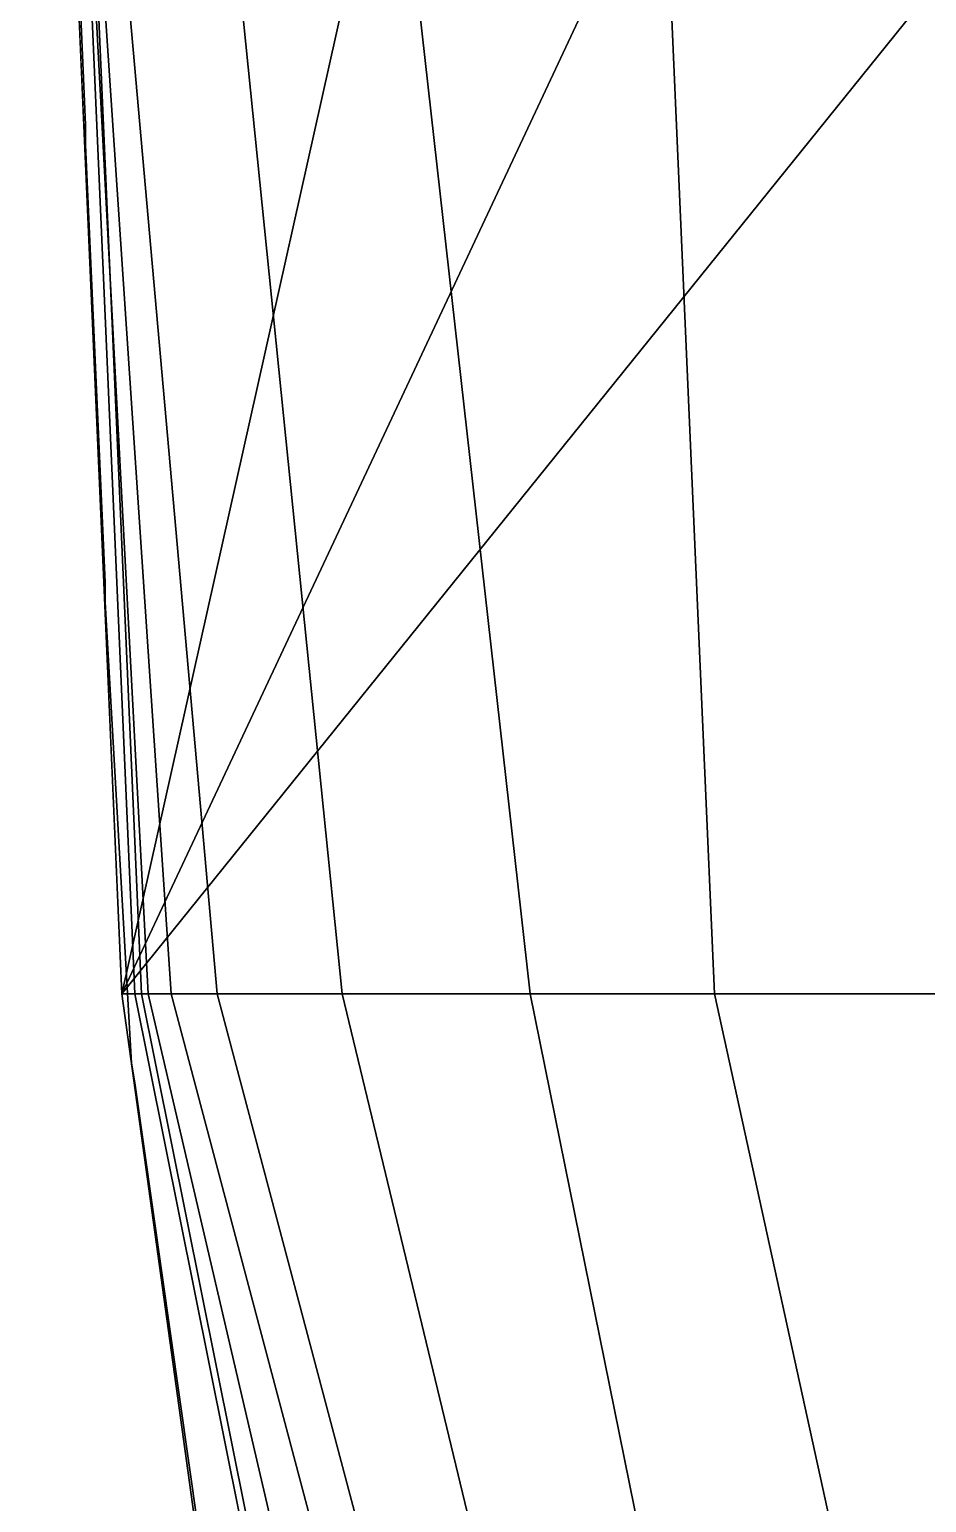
# Model space of a CAD drawing. Header units: millimetres. Extents: x -4 to 4, y -29 to 80.
# Drawn here: x -3.8 to -1.076, y -16.775 to -12.3 of the extents above; entities that cross this region are included whole.
import ezdxf

# ---------------------------------------------------------------- set-up
doc = ezdxf.new("R2010")
doc.units = ezdxf.units.MM
doc.layers.add('deck', color=2, linetype='Continuous')
doc.layers.add('railings', color=6, linetype='Continuous')

msp = doc.modelspace()

# ---------------------------------------------------------------- linework, layer by layer
for points in [[(-2.85, -15.23, -1.75), (-3.23, -15.23, -0.91), (-3.8, -8.82, -0.91), (-3.5, -8.82, -1.75)], [(-3.23, -15.23, -0.91), (-3.37, -15.23), (-3.8, -8.82), (-3.8, -8.82, -0.91)], [(-3.37, -15.23), (-3.44, -15.23, 1), (-3.78, -8.82, 1), (-3.8, -8.82)], [(-3.46, -15.23, 1.69), (-3.52, -15.23, 3.56), (-3.8, -8.82, 3.56), (-3.74, -8.82, 1.69)], [(-3.44, -15.23, 1), (-3.46, -15.23, 1.61), (-3.74, -8.82, 1.61), (-3.78, -8.82, 1)], [(-3.46, -15.23, 1.61), (-3.48, -15.23, 1.63), (-3.76, -8.82, 1.63), (-3.74, -8.82, 1.61)], [(-3.48, -15.23, 1.63), (-3.48, -15.23, 1.67), (-3.76, -8.82, 1.67), (-3.76, -8.82, 1.63)], [(-3.48, -15.23, 1.67), (-3.46, -15.23, 1.69), (-3.74, -8.82, 1.69), (-3.76, -8.82, 1.67)], [(-2.28, -15.23, -2.15), (-2.85, -15.23, -1.75), (-3.5, -8.82, -1.75), (-3, -8.82, -2.15)], [(-1.72, -15.23, -2.33), (-2.28, -15.23, -2.15), (-3, -8.82, -2.15), (-2, -8.82, -2.33)], [(-0.72, -15.23, -2.36), (-1.72, -15.23, -2.33), (-2, -8.82, -2.33), (-1, -8.82, -2.36)], [(-3.52, -15.23, 3.56), (-3.46, -15.23, 1.69), (-2.46, -20.21, 1.69), (-2.83, -20.21, 3.7)], [(-3.46, -15.23, 1.69), (-3.48, -15.23, 1.67), (-2.48, -20.21, 1.67), (-2.46, -20.21, 1.69)], [(-3.48, -15.23, 1.67), (-3.48, -15.23, 1.63), (-2.48, -20.21, 1.63), (-2.48, -20.21, 1.67)], [(-3.48, -15.23, 1.63), (-3.46, -15.23, 1.61), (-2.46, -20.21, 1.61), (-2.48, -20.21, 1.63)], [(-3.46, -15.23, 1.61), (-3.44, -15.23, 1), (-2.28, -20.21, 1), (-2.46, -20.21, 1.61)], [(-3.44, -15.23, 1), (-3.37, -15.23), (-2.05, -20.21), (-2.28, -20.21, 1)], [(-3.37, -15.23), (-3.23, -15.23, -0.91), (-1.91, -20.21, -0.91), (-2.05, -20.21)], [(-3.23, -15.23, -0.91), (-2.85, -15.23, -1.75), (-1.65, -20.21, -1.75), (-1.91, -20.21, -0.91)], [(-2.85, -15.23, -1.75), (-2.28, -15.23, -2.15), (-1.27, -20.21, -2.15), (-1.65, -20.21, -1.75)], [(-2.28, -15.23, -2.15), (-1.72, -15.23, -2.33), (-0.63, -20.21, -2.33), (-1.27, -20.21, -2.15)], [(-1.72, -15.23, -2.33), (-0.72, -15.23, -2.36), (-0.03, -20.21, -2.36), (-0.63, -20.21, -2.33)]]:
    msp.add_3dface(points)
at = {"layer": 'deck'}
for points in [[(-3.7712, -9.48, 3.56), (-3.52, -15.23, 3.56), (-2.5, -10.6633, 3.56)], [(-2.5, -10.6633, 3.56), (-3.52, -15.23, 3.56), (-1.72, -11.39, 3.56)], [(-1.72, -11.39, 3.56), (-3.52, -15.23, 3.56), (-0.86, -11.93, 3.56)], [(0, -12.01, 3.56), (-0.86, -11.93, 3.56), (-3.52, -15.23, 3.56), (3.52, -15.23, 3.56)], [(3.52, -15.23, 3.56), (-3.52, -15.23, 3.56), (-2.83, -20.21, 3.7), (2.83, -20.21, 3.7)]]:
    msp.add_3dface(points, dxfattribs=at)
at = {"layer": 'railings'}
for points in [[(-3.69, -11.2, 4.61), (-3.63, -12.59, 4.61), (-3.63, -12.59, 4.55), (-3.69, -11.2, 4.55)], [(-3.63, -12.65, 4.61), (-3.63, -12.65, 3.56), (-3.63, -12.59, 3.56), (-3.63, -12.59, 4.61)], [(-3.63, -12.65, 4.61), (-3.57, -13.98, 4.61), (-3.57, -13.98, 4.55), (-3.63, -12.65, 4.55)], [(-3.57, -14.04, 4.61), (-3.57, -14.04, 3.56), (-3.57, -13.98, 3.56), (-3.57, -13.98, 4.61)], [(-3.57, -14.04, 4.61), (-3.49, -15.44, 4.61), (-3.49, -15.44, 4.55), (-3.57, -14.04, 4.55)], [(-3.48, -15.5, 4.61), (-3.48, -15.5, 3.56), (-3.49, -15.44, 3.56), (-3.49, -15.44, 4.61)], [(-3.48, -15.5, 4.61), (-3.29, -16.84, 4.65), (-3.29, -16.84, 4.59), (-3.48, -15.5, 4.55)]]:
    msp.add_3dface(points, dxfattribs=at)

doc.saveas('drawing.dxf')
